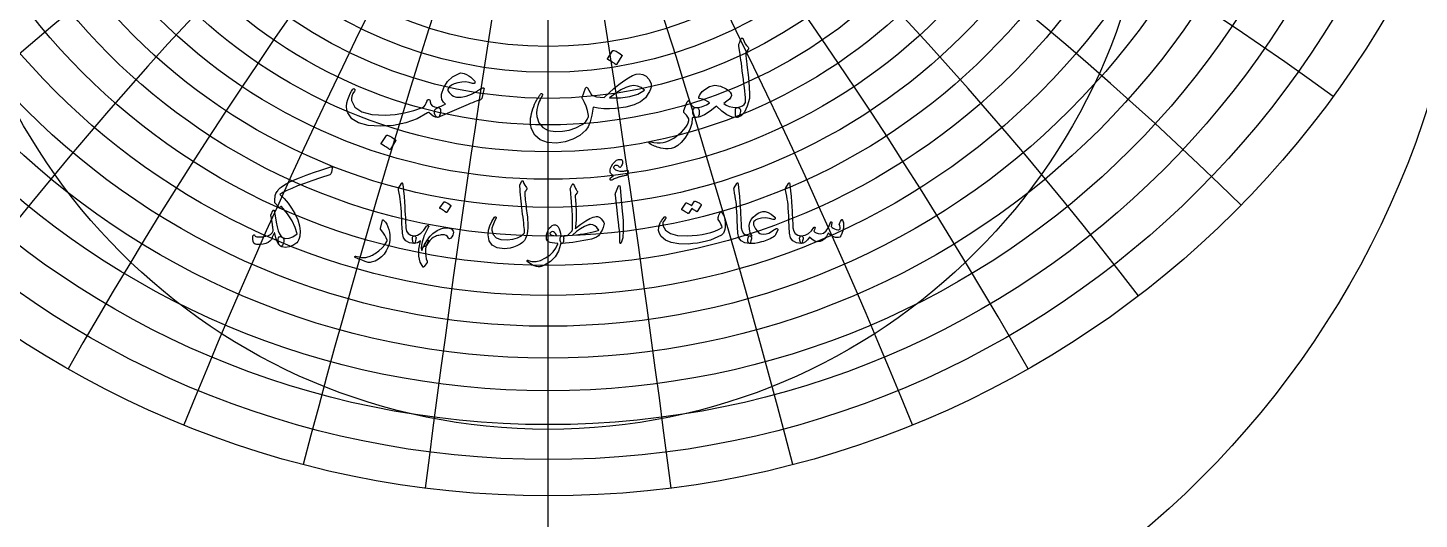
# Model space of a CAD drawing. Header units: millimetres. Extents: x -88 to 88, y -88 to 114.
# Drawn here: x -29.2 to 48.9, y -39 to -11.4 of the extents above; entities that cross this region are included whole.
import ezdxf

# ---------------------------------------------------------------- set-up
doc = ezdxf.new("R2010")
doc.units = ezdxf.units.MM
for name, color, linetype in [('ENGRAVE', 7, 'Continuous'), ('ENGRAVE_FINE', 8, 'Continuous'), ('GUIDE', 3, 'Continuous'), ('TEXT', 5, 'Continuous')]:
    doc.layers.add(name, color=color, linetype=linetype)

msp = doc.modelspace()

# ---------------------------------------------------------------- linework, layer by layer
at = {"layer": 'ENGRAVE'}
msp.add_lwpolyline([(0, -79.2), (0, 79.2)], dxfattribs=at)
for centre, radius in [((0, 0), 79.2), ((0, 16.845), 54.5115), ((0, 13.2415), 41.3902), ((0, 0), 51.8435), ((0, 11.0406), 30.9414), ((0, 0), 33.9362), ((0, 9.6616), 22.1081)]:
    msp.add_circle(centre, radius, dxfattribs=at)
at = {"layer": 'ENGRAVE_FINE'}
for centre, radius in [((0, 15.9664), 51.5974), ((0, 15.1769), 48.8445), ((0, 14.4656), 46.2353), ((0, 13.8231), 43.7549), ((0, 12.714), 39.1295), ((0, 12.2348), 36.9628), ((0, 11.7989), 34.8811), ((0, 11.4021), 32.8764), ((0, 10.7111), 29.0698), ((0, 10.4108), 27.2557), ((0, 10.1371), 25.4939), ((0, 9.8881), 23.7795)]:
    msp.add_circle(centre, radius, dxfattribs=at)
for centre, radius, start, end in [((-951.4654, -159.5578), 966.1433, 7.2741385, 13.7327429), ((-951.4654, -159.5578), 966.1433, 7.2741385, 13.7327429), ((951.4654, -159.5578), 966.1433, 166.2672571, 172.7258615), ((951.4654, -159.5578), 966.1433, 166.2672571, 172.7258615), ((-460.9416, -159.5578), 490.5238, 14.600687, 27.283105), ((-460.9416, -159.5578), 490.5238, 14.600687, 27.283105), ((460.9416, -159.5578), 490.5238, 152.716895, 165.399313), ((460.9416, -159.5578), 490.5238, 152.716895, 165.399313), ((-290.5845, -159.5578), 335.5381, 22.032702, 40.487991), ((-290.5845, -159.5578), 335.5381, 22.032702, 40.487991), ((290.5845, -159.5578), 335.5381, 139.512009, 157.967298), ((290.5845, -159.5578), 335.5381, 139.512009, 157.967298), ((-199.9393, -159.5578), 261.0023, 29.62447, 53.218263), ((-199.9393, -159.5578), 261.0023, 29.62447, 53.218263), ((199.9393, -159.5578), 261.0023, 126.781737, 150.37553), ((199.9393, -159.5578), 261.0023, 126.781737, 150.37553), ((-140.7749, -159.5578), 219.0069, 37.431974, 65.38611), ((-140.7749, -159.5578), 219.0069, 37.431974, 65.38611), ((140.7749, -159.5578), 219.0069, 114.61389, 142.568026), ((140.7749, -159.5578), 219.0069, 114.61389, 142.568026), ((-96.8615, -159.5578), 193.723, 45.513129, 76.945134), ((-96.8615, -159.5578), 193.723, 45.513129, 76.945134), ((96.8615, -159.5578), 193.723, 103.054866, 134.486871), ((96.8615, -159.5578), 193.723, 103.054866, 134.486871), ((-61.0629, -159.5578), 178.5361, 53.927662, 87.885106), ((-61.0629, -159.5578), 178.5361, 53.927662, 87.885106), ((61.0629, -159.5578), 178.5361, 92.114894, 126.072338), ((61.0629, -159.5578), 178.5361, 92.114894, 126.072338)]:
    msp.add_arc(centre, radius, start, end, dxfattribs=at)
at = {"layer": 'GUIDE'}
msp.add_circle((0, 0), 80.52, dxfattribs=at)
at = {"layer": 'TEXT'}
for points in [[(10.7105, -12.3111), (10.7526, -12.2092), (10.7854, -12.1284), (10.8088, -12.0687), (10.8229, -12.03), (10.8338, -12.0055), (10.8478, -11.9879), (10.865, -11.9774), (10.8853, -11.9738), (10.9083, -11.9777), (10.9275, -11.9895), (10.9427, -12.009), (10.954, -12.0363), (11.0059, -12.1702), (11.068, -12.2908), (11.1402, -12.3981), (11.2226, -12.4922), (11.2456, -12.5222), (11.2522, -12.5562), (11.2425, -12.5941), (11.2163, -12.6358), (11.0789, -12.8294), (11.0883, -12.9161), (11.0977, -13.0012), (11.107, -13.0847), (11.1164, -13.1667), (11.1258, -13.2471), (11.1351, -13.3259), (11.1445, -13.4032), (11.1539, -13.4789), (11.2401, -14.1799), (11.2928, -14.728), (11.3119, -15.123), (11.2975, -15.365), (11.1796, -15.8041), (11.0258, -16.1284), (10.8361, -16.338), (10.6105, -16.4329), (10.6043, -16.4329), (10.598, -16.4329), (10.5918, -16.4329), (10.5855, -16.4329), (10.5485, -16.3978), (10.5247, -16.3174), (10.5141, -16.1917), (10.5169, -16.0207), (10.5227, -15.9575), (10.5403, -15.9114), (10.5695, -15.8825), (10.6105, -15.8708), (10.769, -15.8392), (10.9009, -15.7818), (11.0063, -15.6987), (11.0852, -15.5898), (11.0799, -15.459), (11.0703, -15.3103), (11.0565, -15.1437), (11.0383, -14.959), (11.0163, -14.7572), (10.9907, -14.539), (10.9616, -14.3045), (10.929, -14.0535), (10.899, -13.8068), (10.8713, -13.5851), (10.8459, -13.3884), (10.8229, -13.2166), (10.803, -13.0699), (10.787, -12.9481), (10.7749, -12.8513), (10.7667, -12.7795), (10.7042, -12.4235), (10.7023, -12.3884), (10.7026, -12.3579), (10.7054, -12.3322), (10.7105, -12.3111)], [(3.6409, -12.6795), (3.6487, -12.6717), (3.6597, -12.6671), (3.6737, -12.6655), (3.6909, -12.6671), (3.8123, -12.7162), (3.9266, -12.7763), (4.034, -12.8474), (4.1343, -12.9294), (4.1441, -12.9418), (4.1483, -12.9543), (4.1472, -12.9668), (4.1405, -12.9793), (3.847, -13.4539), (3.8361, -13.4653), (3.822, -13.468), (3.8049, -13.4621), (3.7846, -13.4477), (3.767, -13.4352), (3.7393, -13.4165), (3.7014, -13.3915), (3.6534, -13.3603), (3.5945, -13.3228), (3.5238, -13.2791), (3.4415, -13.2291), (3.3474, -13.1729), (3.3349, -13.1635), (3.3287, -13.1542), (3.3287, -13.1448), (3.3349, -13.1354)], [(-3.6035, -14.8654), (-3.7284, -15.365), (-3.7424, -15.3892), (-3.7658, -15.4118), (-3.7986, -15.4329), (-3.8408, -15.4524), (-3.9343, -15.4854), (-4.0336, -15.5219), (-4.1388, -15.5619), (-4.2498, -15.6054), (-4.3667, -15.652), (-4.4895, -15.7014), (-4.6181, -15.7535), (-4.7526, -15.8084), (-6.189, -16.4329), (-6.2545, -16.4184), (-6.3076, -16.3751), (-6.3482, -16.3029), (-6.3763, -16.2018), (-6.381, -16.0945), (-6.3513, -16.0035), (-6.2873, -15.929), (-6.189, -15.8708), (-6.1767, -15.8652), (-6.1523, -15.8544), (-6.1158, -15.8386), (-6.0672, -15.8177), (-6.0069, -15.7922), (-5.9352, -15.7623), (-5.8523, -15.7282), (-5.758, -15.6897), (-5.8794, -15.5652), (-5.9563, -15.429), (-5.9887, -15.281), (-5.9766, -15.1214), (-5.8564, -14.7416), (-5.6519, -14.4204), (-5.363, -14.1577), (-4.9899, -13.9536), (-4.9083, -13.9344), (-4.8135, -13.9395), (-4.7053, -13.9688), (-4.5839, -14.0223), (-4.4579, -14.0952), (-4.3419, -14.1768), (-4.2362, -14.267), (-4.1405, -14.3657), (-4.1136, -14.402), (-4.1015, -14.436), (-4.1042, -14.4676), (-4.1218, -14.4969), (-4.1483, -14.5195), (-4.178, -14.5312), (-4.2108, -14.532), (-4.2467, -14.5219), (-4.4337, -14.4629), (-4.6323, -14.436), (-4.8427, -14.4411), (-5.0648, -14.4782), (-5.2658, -14.5383), (-5.4255, -14.6187), (-5.5438, -14.7194), (-5.6206, -14.8404), (-5.6285, -14.8942), (-5.6082, -14.9559), (-5.5598, -15.0254), (-5.4833, -15.1027), (-5.3958, -15.1729), (-5.3084, -15.2276), (-5.221, -15.2666), (-5.1335, -15.29), (-4.8716, -15.2967), (-4.5918, -15.2416), (-4.2939, -15.1249), (-3.9782, -14.9465), (-3.9442, -14.9251), (-3.911, -14.9044), (-3.8786, -14.8845), (-3.847, -14.8654), (-3.8166, -14.8474), (-3.7877, -14.831), (-3.7604, -14.8162), (-3.7346, -14.8029), (-3.6632, -14.7693), (-3.6175, -14.7686), (-3.5976, -14.8006), (-3.6035, -14.8654)], [(5.1023, -13.9785), (5.3201, -14.0105), (5.5051, -14.1128), (5.6573, -14.2853), (5.7768, -14.5281), (5.79, -14.621), (5.7799, -14.7248), (5.7463, -14.8396), (5.6893, -14.9653), (5.6238, -15.0863), (5.5644, -15.187), (5.5114, -15.2674), (5.4645, -15.3275), (5.1913, -15.5523), (4.8213, -15.7272), (4.3544, -15.8521), (3.7908, -15.927), (3.4516, -15.9434), (3.1273, -15.9364), (2.8177, -15.906), (2.523, -15.8521), (2.4536, -16.3099), (2.3638, -16.678), (2.2537, -16.9563), (2.1234, -17.1448), (1.7814, -17.4356), (1.3927, -17.6523), (0.9571, -17.7947), (0.4746, -17.863), (-0.0332, -17.8392), (-0.4387, -17.6928), (-0.742, -17.4239), (-0.943, -17.0324), (-0.9602, -16.9717), (-0.9742, -16.9083), (-0.9852, -16.8421), (-0.993, -16.7732), (-0.9969, -16.702), (-0.9961, -16.6288), (-0.9906, -16.5537), (-0.9805, -16.4766), (-0.9586, -16.3402), (-0.9305, -16.2057), (-0.8962, -16.0732), (-0.8556, -15.9426), (-0.8091, -15.8144), (-0.7572, -15.6889), (-0.6998, -15.5662), (-0.637, -15.4462), (-0.6091, -15.3974), (-0.5816, -15.3509), (-0.5545, -15.3068), (-0.5277, -15.265), (-0.5018, -15.2256), (-0.477, -15.1885), (-0.4534, -15.1538), (-0.4309, -15.1214), (-0.4149, -15.1031), (-0.3981, -15.0917), (-0.3806, -15.0874), (-0.3622, -15.0902), (-0.3427, -15.0976), (-0.3279, -15.1074), (-0.3177, -15.1195), (-0.3123, -15.1339), (-0.3107, -15.1503), (-0.3123, -15.1682), (-0.3169, -15.1878), (-0.3247, -15.2088), (-0.3704, -15.2779), (-0.4137, -15.354), (-0.4547, -15.4372), (-0.4934, -15.5273), (-0.5746, -15.758), (-0.6245, -15.9754), (-0.6433, -16.1796), (-0.6308, -16.3704), (-0.5141, -16.733), (-0.3013, -16.9965), (0.0074, -17.1608), (0.4122, -17.226), (0.8033, -17.2077), (1.1835, -17.1339), (1.5527, -17.0047), (1.911, -16.8201), (2.0191, -16.7432), (2.1124, -16.6499), (2.1909, -16.5402), (2.2545, -16.4142), (2.2619, -16.3966), (2.2654, -16.3751), (2.265, -16.3497), (2.2607, -16.3205), (2.2057, -16.041), (2.1343, -15.7959), (2.0465, -15.5851), (1.9422, -15.4087), (1.9216, -15.3763), (1.9095, -15.3478), (1.9059, -15.3232), (1.911, -15.3025), (2.1046, -14.7904), (2.1323, -14.7518), (2.1593, -14.7358), (2.1854, -14.7424), (2.2108, -14.7717), (2.4419, -15.1651), (2.5656, -15.2237), (2.7245, -15.2682), (2.9184, -15.2986), (3.1476, -15.315), (3.4196, -15.05), (3.6925, -14.8045), (3.9661, -14.5785), (4.2405, -14.372), (4.5028, -14.1999), (4.7338, -14.0769), (4.9337, -14.0031), (5.1023, -13.9785)], [(-10.954, -14.8466), (-10.9318, -14.8224), (-10.9087, -14.8123), (-10.8849, -14.8162), (-10.8603, -14.8341), (-10.8416, -14.8575), (-10.8354, -14.8841), (-10.8416, -14.9138), (-10.8603, -14.9465), (-10.9556, -15.0941), (-11.0165, -15.2307), (-11.043, -15.3564), (-11.0352, -15.4711), (-10.8396, -15.8482), (-10.4591, -16.1113), (-9.8935, -16.2604), (-9.1429, -16.2955), (-8.5859, -16.2545), (-8.0516, -16.169), (-7.5399, -16.0391), (-7.0508, -15.8646), (-6.9645, -15.8134), (-6.8931, -15.735), (-6.8365, -15.6292), (-6.7947, -15.4961), (-6.7807, -15.4583), (-6.7573, -15.4321), (-6.7245, -15.4177), (-6.6823, -15.4149), (-6.6523, -15.4278), (-6.6308, -15.454), (-6.6179, -15.4934), (-6.6136, -15.5461), (-6.5844, -15.6764), (-6.5028, -15.774), (-6.3689, -15.8388), (-6.1827, -15.8708), (-6.1156, -15.8857), (-6.0703, -15.9239), (-6.0469, -15.9856), (-6.0453, -16.0707), (-6.068, -16.2291), (-6.0984, -16.3423), (-6.1367, -16.4102), (-6.1827, -16.4329), (-6.3197, -16.4149), (-6.4497, -16.3611), (-6.5726, -16.2713), (-6.6886, -16.1456), (-6.6983, -16.1405), (-6.7151, -16.144), (-6.7389, -16.1561), (-6.7698, -16.1768), (-7.3521, -16.5047), (-7.9876, -16.7389), (-8.6761, -16.8794), (-9.4177, -16.9263), (-10.1031, -16.8794), (-10.6355, -16.7389), (-11.0149, -16.5047), (-11.2413, -16.1768), (-11.2928, -15.9938), (-11.31, -15.8068), (-11.2928, -15.6159), (-11.2413, -15.4212), (-11.1718, -15.2401), (-11.1008, -15.0839), (-11.0282, -14.9528), (-10.954, -14.8466)], [(5.4083, -14.9028), (5.2167, -14.7568), (5.0164, -14.6686), (4.8076, -14.6382), (4.5902, -14.6655), (4.3544, -14.7486), (4.0843, -14.8856), (3.7799, -15.0765), (3.4411, -15.3212), (4.0582, -15.3232), (4.5918, -15.2541), (5.0418, -15.114), (5.4083, -14.9028)], [(10.6105, -15.8708), (10.7019, -15.8845), (10.7635, -15.9255), (10.7955, -15.9938), (10.7979, -16.0894), (10.7674, -16.2373), (10.7261, -16.3439), (10.6738, -16.4091), (10.6105, -16.4329), (10.3229, -16.4067), (10.0344, -16.2908), (9.7452, -16.0851), (9.4552, -15.7896), (9.0894, -16.0734), (8.7791, -16.2752), (8.5243, -16.395), (8.3248, -16.4329), (8.2588, -16.4181), (8.2046, -16.3736), (8.162, -16.2994), (8.1312, -16.1956), (8.1222, -16.0582), (8.1515, -15.9583), (8.219, -15.8958), (8.3248, -15.8708), (8.421, -15.8615), (8.5161, -15.8458), (8.6099, -15.824), (8.7026, -15.7959), (8.7942, -15.7611), (8.8845, -15.7194), (8.9737, -15.6706), (9.0617, -15.6148), (8.9536, -15.5266), (8.8229, -15.4555), (8.6695, -15.4017), (8.4934, -15.365), (8.4774, -15.3583), (8.4669, -15.3447), (8.4618, -15.324), (8.4622, -15.2963), (8.4919, -15.2006), (8.5559, -15.0949), (8.6542, -14.9789), (8.7869, -14.8529), (9.0637, -14.687), (9.3568, -14.6265), (9.6663, -14.6714), (9.9923, -14.8216), (10.1304, -14.9177), (10.2265, -15.0121), (10.2803, -15.105), (10.292, -15.1963), (10.2577, -15.2947), (10.1734, -15.4024), (10.0391, -15.5195), (9.8549, -15.646), (9.9864, -15.7444), (10.1562, -15.8146), (10.3642, -15.8568), (10.6105, -15.8708)], [(7.6191, -16.0457), (7.8127, -15.5461), (7.8342, -15.5063), (7.8549, -15.4867), (7.8748, -15.4875), (7.8939, -15.5086), (7.9462, -15.596), (7.9969, -15.671), (8.0461, -15.7334), (8.0937, -15.7834), (8.146, -15.8216), (8.203, -15.849), (8.2647, -15.8654), (8.331, -15.8708), (8.3966, -15.888), (8.4435, -15.9395), (8.4716, -16.0254), (8.4809, -16.1456), (8.4716, -16.2666), (8.4435, -16.3548), (8.3966, -16.4102), (8.331, -16.4329), (8.2807, -16.4352), (8.2296, -16.436), (8.1776, -16.4352), (8.125, -16.4329), (8.116, -16.4352), (8.1078, -16.4423), (8.1004, -16.454), (8.0937, -16.4704), (8.0602, -16.7658), (7.9782, -17.0527), (7.8478, -17.331), (7.6691, -17.6007), (7.4696, -17.8353), (7.2772, -18.0082), (7.0918, -18.1195), (6.9134, -18.169), (6.7456, -18.1819), (6.5918, -18.1831), (6.452, -18.1726), (6.3263, -18.1503), (6.2649, -18.1331), (6.1991, -18.1128), (6.129, -18.0894), (6.0547, -18.0629), (5.9764, -18.0324), (5.8947, -17.9973), (5.8094, -17.9575), (5.7206, -17.913), (5.6983, -17.9028), (5.6815, -17.8911), (5.6702, -17.8779), (5.6644, -17.863), (5.6605, -17.8431), (5.6612, -17.8271), (5.6667, -17.815), (5.6769, -17.8068), (5.6901, -17.7994), (5.705, -17.7959), (5.7213, -17.7963), (5.7393, -17.8006), (5.936, -17.8404), (6.1203, -17.8599), (6.292, -17.8591), (6.4513, -17.838), (6.6087, -17.7965), (6.7627, -17.7405), (6.9132, -17.67), (7.0602, -17.5851), (7.204, -17.4862), (7.3451, -17.3736), (7.4835, -17.2473), (7.6191, -17.1074), (7.721, -16.9797), (7.8018, -16.8529), (7.8615, -16.7268), (7.9001, -16.6015), (7.8888, -16.5141), (7.8424, -16.4142), (7.7608, -16.3017), (7.6441, -16.1768), (7.6238, -16.1499), (7.6129, -16.1191), (7.6113, -16.0843), (7.6191, -16.0457)], [(-9.0617, -17.4384), (-9.0539, -17.4306), (-9.043, -17.4259), (-9.0289, -17.4243), (-9.0118, -17.4259), (-8.8904, -17.475), (-8.776, -17.5352), (-8.6687, -17.6062), (-8.5684, -17.6882), (-8.5586, -17.7007), (-8.5543, -17.7131), (-8.5555, -17.7256), (-8.5621, -17.7381), (-8.8556, -18.2128), (-8.8666, -18.2241), (-8.8806, -18.2268), (-8.8978, -18.221), (-8.9181, -18.2065), (-8.9357, -18.194), (-8.9634, -18.1753), (-9.0012, -18.1503), (-9.0492, -18.1191), (-9.1082, -18.0816), (-9.1788, -18.0379), (-9.2612, -17.9879), (-9.3553, -17.9317), (-9.3677, -17.9224), (-9.374, -17.913), (-9.374, -17.9036), (-9.3677, -17.8943)], [(-12.1991, -19.2089), (-12.1517, -19.2004), (-12.1219, -19.2124), (-12.1096, -19.2449), (-12.1148, -19.2979), (-12.1664, -19.5039), (-12.1822, -19.5566), (-12.2015, -19.5976), (-12.2243, -19.6269), (-12.2507, -19.6445), (-12.7782, -19.8173), (-13.2554, -19.9799), (-13.6822, -20.1323), (-14.0586, -20.2744), (-14.3842, -20.4069), (-14.6582, -20.5303), (-14.8807, -20.6446), (-15.0516, -20.7499), (-14.8116, -20.984), (-14.5926, -21.2417), (-14.3947, -21.5227), (-14.2179, -21.8271), (-14.0563, -22.1819), (-13.9556, -22.511), (-13.9158, -22.8143), (-13.9369, -23.0918), (-13.9685, -23.2165), (-14.0071, -23.319), (-14.0528, -23.3992), (-14.1055, -23.4571), (-14.3244, -23.607), (-14.5364, -23.696), (-14.7413, -23.7241), (-14.9392, -23.6913), (-15.0241, -23.6474), (-15.0867, -23.5766), (-15.1271, -23.4788), (-15.1453, -23.3541), (-15.1444, -23.2546), (-15.1277, -23.1808), (-15.0952, -23.1328), (-15.0469, -23.1105), (-15.0226, -23.1117), (-14.9919, -23.1199), (-14.9547, -23.1351), (-14.9111, -23.1574), (-14.7314, -23.2188), (-14.5341, -23.2065), (-14.3192, -23.1205), (-14.0867, -22.9606), (-14.1892, -22.6067), (-14.3701, -22.2335), (-14.6295, -21.8409), (-14.9673, -21.429), (-14.977, -21.4223), (-14.9872, -21.4208), (-14.998, -21.4246), (-15.0095, -21.4337), (-15.061, -21.4759), (-15.073, -21.4843), (-15.0856, -21.4864), (-15.0988, -21.482), (-15.1125, -21.4712), (-15.3373, -21.2182), (-15.3426, -21.1989), (-15.3444, -21.155), (-15.3426, -21.0865), (-15.3373, -20.9934), (-15.3286, -20.8945), (-15.3163, -20.8131), (-15.3004, -20.7493), (-15.2811, -20.703), (-15.2479, -20.6442), (-15.2138, -20.5894), (-15.1788, -20.5388), (-15.143, -20.4922), (-15.1062, -20.4495), (-15.0686, -20.4103), (-15.0301, -20.3746), (-14.9907, -20.3424), (-14.7996, -20.2181), (-14.5633, -20.0888), (-14.282, -19.9546), (-13.9556, -19.8154), (-13.5841, -19.6712), (-13.1675, -19.5221), (-12.7059, -19.368), (-12.1991, -19.2089)], [(4.3349, -19.696), (4.2739, -19.7074), (4.2172, -19.7182), (4.165, -19.7285), (4.1171, -19.7381), (4.0739, -19.7475), (4.0357, -19.7569), (4.0025, -19.7662), (3.9743, -19.7756), (3.9456, -19.7863), (3.911, -19.7996), (3.8706, -19.8156), (3.8244, -19.8342), (3.7723, -19.8557), (3.7143, -19.8804), (3.6505, -19.9084), (3.5808, -19.9395), (3.5524, -19.9489), (3.5281, -19.9489), (3.5079, -19.9395), (3.4918, -19.9208), (3.4822, -19.8748), (3.5094, -19.8213), (3.5735, -19.7601), (3.6745, -19.6913), (3.5972, -19.6474), (3.5387, -19.6), (3.4989, -19.549), (3.4778, -19.4946), (3.4737, -19.3918), (3.4989, -19.2803), (3.5533, -19.16), (3.637, -19.0309), (3.7369, -18.9152), (3.8396, -18.8353), (3.9453, -18.7911), (4.0539, -18.7826), (4.1145, -18.7979), (4.1558, -18.8295), (4.1777, -18.8775), (4.1804, -18.9419), (4.1698, -19.0116), (4.1523, -19.0754), (4.1277, -19.1333), (4.096, -19.1854), (4.0644, -19.222), (4.0352, -19.2381), (4.0082, -19.2337), (3.9836, -19.2089), (3.9555, -19.1717), (3.9227, -19.1445), (3.8853, -19.1272), (3.8431, -19.1199), (3.7989, -19.1199), (3.76, -19.1292), (3.7263, -19.148), (3.6979, -19.1761), (3.6771, -19.21), (3.671, -19.2416), (3.6795, -19.2709), (3.7026, -19.2979), (3.7893, -19.362), (3.8946, -19.4091), (4.0188, -19.4392), (4.1616, -19.4524), (4.1741, -19.452), (4.188, -19.4507), (4.2033, -19.4485), (4.2202, -19.4454), (4.2385, -19.4417), (4.2582, -19.4378), (4.2794, -19.4335), (4.3021, -19.429), (4.3267, -19.4245), (4.349, -19.4202), (4.3689, -19.4163), (4.3864, -19.4126), (4.402, -19.4095), (4.4157, -19.4073), (4.4277, -19.406), (4.438, -19.4056), (4.4573, -19.4076), (4.4731, -19.4138), (4.4854, -19.424), (4.4942, -19.4384), (4.4997, -19.4521), (4.5024, -19.4653), (4.5021, -19.4779), (4.4989, -19.4899), (4.4535, -19.5748), (4.411, -19.6374), (4.3715, -19.6778), (4.3349, -19.696)], [(-8.2272, -20.1269), (-8.2181, -20.1128), (-8.2097, -20.1035), (-8.2018, -20.0988), (-8.1944, -20.0988), (-8.1833, -20.1049), (-8.1734, -20.1234), (-8.1646, -20.1541), (-8.157, -20.1972), (-8.1183, -20.547), (-8.0867, -20.8705), (-8.0621, -21.1676), (-8.0445, -21.4384), (-8.0333, -21.6699), (-8.0229, -21.8775), (-8.0134, -22.061), (-8.0047, -22.2206), (-7.9973, -22.3561), (-7.9913, -22.4677), (-7.9867, -22.5552), (-7.9837, -22.6187), (-7.9421, -22.809), (-7.8502, -22.9489), (-7.7079, -23.0385), (-7.5153, -23.0777), (-7.4617, -23.0918), (-7.4274, -23.1246), (-7.4125, -23.1761), (-7.4169, -23.2464), (-7.4389, -23.357), (-7.4626, -23.4361), (-7.488, -23.4835), (-7.5153, -23.4993), (-7.7863, -23.4636), (-7.986, -23.3564), (-8.1142, -23.1779), (-8.171, -22.9279), (-8.1799, -22.8083), (-8.188, -22.6884), (-8.1952, -22.5682), (-8.2015, -22.4478), (-8.2072, -22.327), (-8.2126, -22.206), (-8.2177, -22.0846), (-8.2225, -21.963), (-8.2313, -21.731), (-8.2436, -21.5221), (-8.2594, -21.3364), (-8.2787, -21.1737), (-8.3016, -21.0176), (-8.3279, -20.8511), (-8.3578, -20.6745), (-8.3912, -20.4876), (-8.3955, -20.4539), (-8.3947, -20.4232), (-8.3885, -20.3953), (-8.3771, -20.3705)], [(-1.4918, -20.0145), (-1.4836, -20.0001), (-1.4731, -19.9899), (-1.4602, -19.9837), (-1.445, -19.9817), (-1.4298, -19.9843), (-1.4169, -19.9922), (-1.4063, -20.0054), (-1.3981, -20.0239), (-1.3545, -20.1313), (-1.308, -20.2241), (-1.2585, -20.3023), (-1.2061, -20.3658), (-1.1906, -20.3886), (-1.1862, -20.415), (-1.1929, -20.4448), (-1.2108, -20.4782), (-1.2222, -20.4943), (-1.233, -20.5098), (-1.2433, -20.5247), (-1.2529, -20.5391), (-1.262, -20.5525), (-1.2705, -20.5648), (-1.2784, -20.576), (-1.2857, -20.5859), (-1.298, -20.6041), (-1.3068, -20.6257), (-1.3121, -20.6509), (-1.3138, -20.6796), (-1.3083, -20.7605), (-1.3009, -20.8488), (-1.2919, -20.9444), (-1.281, -21.0473), (-1.2687, -21.1575), (-1.2553, -21.275), (-1.2406, -21.3999), (-1.2248, -21.5321), (-1.2071, -21.6639), (-1.1915, -21.7879), (-1.1778, -21.904), (-1.1663, -22.0122), (-1.1565, -22.1127), (-1.1481, -22.206), (-1.1413, -22.2919), (-1.1358, -22.3705), (-1.1297, -22.6032), (-1.1487, -22.8236), (-1.1929, -23.0318), (-1.2623, -23.2276), (-1.3299, -23.3427), (-1.4344, -23.4489), (-1.5758, -23.5464), (-1.7541, -23.6351), (-1.9473, -23.7086), (-2.1288, -23.7604), (-2.2986, -23.7906), (-2.4567, -23.7991), (-2.8525, -23.7446), (-3.1359, -23.5953), (-3.3068, -23.3512), (-3.3654, -23.0122), (-3.3449, -22.7595), (-3.2787, -22.5122), (-3.1669, -22.2701), (-3.0094, -22.0332), (-2.9974, -22.0195), (-2.9848, -22.011), (-2.9716, -22.0078), (-2.9579, -22.0098), (-2.9432, -22.0154), (-2.9321, -22.0227), (-2.9245, -22.0318), (-2.9204, -22.0426), (-2.9175, -22.0587), (-2.9181, -22.0742), (-2.9221, -22.0891), (-2.9298, -22.1035), (-3.0372, -22.3128), (-3.1113, -22.4911), (-3.152, -22.6383), (-3.1593, -22.7546), (-3.0811, -23.0048), (-2.9122, -23.1796), (-2.6525, -23.2789), (-2.3021, -23.3026), (-1.9863, -23.2683), (-1.7178, -23.189), (-1.4968, -23.0646), (-1.3232, -22.8951), (-1.3269, -22.8132), (-1.3331, -22.7177), (-1.3421, -22.6083), (-1.3536, -22.4852), (-1.3681, -22.3481), (-1.3858, -22.1966), (-1.4068, -22.0307), (-1.4309, -21.8506), (-1.4538, -21.6647), (-1.4754, -21.4817), (-1.4959, -21.3017), (-1.5152, -21.1246), (-1.5331, -20.9504), (-1.5492, -20.7791), (-1.5635, -20.6108), (-1.5761, -20.4454), (-1.5949, -20.2862), (-1.594, -20.268), (-1.5913, -20.251), (-1.587, -20.2352), (-1.5808, -20.2206)], [(1.3653, -20.1831), (1.3765, -20.1711), (1.3864, -20.1632), (1.3952, -20.1594), (1.4028, -20.1597), (1.4119, -20.1638), (1.4204, -20.1714), (1.4283, -20.1825), (1.4356, -20.1972), (1.4653, -20.2604), (1.4936, -20.3189), (1.5204, -20.3728), (1.5457, -20.422), (1.5698, -20.4659), (1.5931, -20.504), (1.6155, -20.5362), (1.637, -20.5625), (1.6528, -20.5842), (1.6581, -20.607), (1.6528, -20.631), (1.637, -20.6562), (1.5433, -20.7733), (1.5313, -20.7935), (1.5234, -20.8166), (1.5196, -20.8427), (1.5199, -20.8716), (1.5351, -21.0927), (1.548, -21.2873), (1.5586, -21.4557), (1.5668, -21.5976), (1.5729, -21.7136), (1.5773, -21.8037), (1.5799, -21.8681), (1.5808, -21.9068), (1.5798, -22.0209), (1.5767, -22.1293), (1.5716, -22.2317), (1.5644, -22.3283), (1.5555, -22.4191), (1.5451, -22.504), (1.5332, -22.583), (1.5199, -22.6562), (1.8381, -22.4126), (2.1136, -22.2253), (2.3463, -22.0941), (2.5363, -22.0192), (2.6209, -21.9993), (2.6967, -21.9911), (2.7638, -21.9946), (2.822, -22.0098), (2.9043, -22.0526), (2.9825, -22.1199), (3.0565, -22.2118), (3.1265, -22.3283), (3.1373, -22.3561), (3.1417, -22.388), (3.1397, -22.424), (3.1312, -22.4642), (3.0846, -22.6082), (3.0293, -22.7452), (2.9652, -22.8752), (2.8923, -22.9981), (2.8214, -23.0772), (2.7213, -23.1457), (2.5919, -23.2036), (2.4333, -23.251), (2.2209, -23.298), (2.01, -23.3406), (1.8005, -23.3788), (1.5925, -23.4126), (1.3863, -23.4418), (1.1821, -23.4659), (0.98, -23.4851), (0.7799, -23.4993), (0.7573, -23.4928), (0.7365, -23.4735), (0.7175, -23.4413), (0.7002, -23.3962), (0.685, -23.3409), (0.6768, -23.2873), (0.6756, -23.2355), (0.6815, -23.1855), (0.6947, -23.1418), (0.7155, -23.1094), (0.7439, -23.088), (0.7799, -23.0777), (0.8277, -23.0751), (0.873, -23.0719), (0.9156, -23.0681), (0.9555, -23.0637), (0.9928, -23.0593), (1.0275, -23.0555), (1.0596, -23.0523), (1.089, -23.0496), (1.3513, -22.7967), (1.3536, -22.7857), (1.356, -22.7715), (1.3583, -22.7541), (1.3607, -22.7335), (1.363, -22.7096), (1.3653, -22.6825), (1.3677, -22.6522), (1.37, -22.6187), (1.3721, -22.5823), (1.3735, -22.5432), (1.3744, -22.5015), (1.3747, -22.4571), (1.3747, -22.4104), (1.3747, -22.3617), (1.3747, -22.3109), (1.3747, -22.2581), (1.3741, -22.1983), (1.3724, -22.1269), (1.3694, -22.0438), (1.3653, -21.9489), (1.3601, -21.843), (1.3536, -21.7264), (1.346, -21.5994), (1.3372, -21.4618), (1.317, -21.1565), (1.2986, -20.915), (1.2819, -20.7373), (1.267, -20.6234), (1.255, -20.5502), (1.2471, -20.4946), (1.2433, -20.4565), (1.2436, -20.436), (1.2578, -20.3974), (1.2723, -20.3611), (1.287, -20.3271), (1.3021, -20.2955), (1.3175, -20.2657), (1.3331, -20.237), (1.3491, -20.2095), (1.3653, -20.1831)], [(3.9087, -20.3611), (3.9535, -20.2744), (3.9895, -20.244), (4.0167, -20.2698), (4.0352, -20.3517), (4.1429, -21.4993), (4.207, -22.2036), (4.2213, -22.7663), (4.1859, -23.1872), (4.1007, -23.4665), (4.0852, -23.4893), (4.0715, -23.5016), (4.0595, -23.5034), (4.0492, -23.4946), (4.041, -23.4808), (4.0352, -23.463), (4.0316, -23.441), (4.0305, -23.415), (4.0305, -23.2121), (4.0211, -22.9969), (4.0024, -22.7695), (3.9743, -22.5297), (3.9681, -22.4671), (3.9497, -22.2979), (3.9189, -22.0221), (3.8759, -21.6398), (3.7729, -20.792), (3.7705, -20.7469), (3.7729, -20.7054), (3.7799, -20.6673), (3.7916, -20.6328)], [(10.5973, -20.1269), (10.6063, -20.1128), (10.6148, -20.1035), (10.6227, -20.0988), (10.63, -20.0988), (10.6412, -20.1049), (10.6511, -20.1234), (10.6599, -20.1541), (10.6675, -20.1972), (10.7062, -20.547), (10.7378, -20.8705), (10.7624, -21.1676), (10.7799, -21.4384), (10.7912, -21.6699), (10.8016, -21.8775), (10.8111, -22.061), (10.8197, -22.2206), (10.8272, -22.3561), (10.8332, -22.4677), (10.8377, -22.5552), (10.8408, -22.6187), (10.8824, -22.809), (10.9743, -22.9489), (11.1166, -23.0385), (11.3092, -23.0777), (11.3628, -23.0918), (11.397, -23.1246), (11.412, -23.1761), (11.4076, -23.2464), (11.3856, -23.357), (11.3619, -23.4361), (11.3364, -23.4835), (11.3092, -23.4993), (11.0381, -23.4636), (10.8385, -23.3564), (10.7103, -23.1779), (10.6535, -22.9279), (10.6445, -22.8083), (10.6365, -22.6884), (10.6293, -22.5682), (10.623, -22.4478), (10.6173, -22.327), (10.6119, -22.206), (10.6068, -22.0846), (10.6019, -21.963), (10.5932, -21.731), (10.5809, -21.5221), (10.5651, -21.3364), (10.5457, -21.1737), (10.5229, -21.0176), (10.4966, -20.8511), (10.4667, -20.6745), (10.4333, -20.4876), (10.4289, -20.4539), (10.4298, -20.4232), (10.436, -20.3953), (10.4474, -20.3705)], [(13.4966, -20.1269), (13.5056, -20.1128), (13.5141, -20.1035), (13.522, -20.0988), (13.5294, -20.0988), (13.5405, -20.1049), (13.5504, -20.1234), (13.5592, -20.1541), (13.5668, -20.1972), (13.6055, -20.547), (13.6371, -20.8705), (13.6617, -21.1676), (13.6792, -21.4384), (13.6905, -21.6699), (13.7009, -21.8775), (13.7104, -22.061), (13.7191, -22.2206), (13.7265, -22.3561), (13.7325, -22.4677), (13.7371, -22.5552), (13.7401, -22.6187), (13.7817, -22.809), (13.8736, -22.9489), (14.0159, -23.0385), (14.2085, -23.0777), (14.2621, -23.0918), (14.2963, -23.1246), (14.3113, -23.1761), (14.3069, -23.2464), (14.2849, -23.357), (14.2612, -23.4361), (14.2357, -23.4835), (14.2085, -23.4993), (13.9374, -23.4636), (13.7378, -23.3564), (13.6096, -23.1779), (13.5528, -22.9279), (13.5439, -22.8083), (13.5358, -22.6884), (13.5286, -22.5682), (13.5223, -22.4478), (13.5166, -22.327), (13.5112, -22.206), (13.5061, -22.0846), (13.5013, -21.963), (13.4925, -21.731), (13.4802, -21.5221), (13.4644, -21.3364), (13.4451, -21.1737), (13.4222, -21.0176), (13.3959, -20.8511), (13.366, -20.6745), (13.3326, -20.4876), (13.3282, -20.4539), (13.3291, -20.4232), (13.3353, -20.3953), (13.3467, -20.3705)], [(-15.0423, -23.6351), (-15.1333, -23.5403), (-15.2144, -23.3916), (-15.2855, -23.189), (-15.3467, -22.9325), (-15.3552, -22.9044), (-15.3666, -22.8998), (-15.381, -22.9185), (-15.3982, -22.9606), (-15.4127, -23.0003), (-15.4281, -23.0397), (-15.4443, -23.0788), (-15.4615, -23.1176), (-15.4792, -23.156), (-15.4972, -23.1943), (-15.5155, -23.2322), (-15.5341, -23.2698), (-15.6119, -23.3728), (-15.7144, -23.4524), (-15.8414, -23.5087), (-15.9931, -23.5414), (-16.1406, -23.5567), (-16.2647, -23.5602), (-16.3654, -23.552), (-16.4427, -23.5321), (-16.5118, -23.4835), (-16.5551, -23.3939), (-16.5727, -23.2633), (-16.5645, -23.0918), (-16.5581, -23.0628), (-16.5481, -23.0414), (-16.5346, -23.0277), (-16.5177, -23.0215), (-16.4983, -23.0212), (-16.4825, -23.025), (-16.4702, -23.0329), (-16.4615, -23.045), (-16.4348, -23.0821), (-16.3971, -23.1094), (-16.3482, -23.1266), (-16.2882, -23.1339), (-16.2541, -23.1357), (-16.2173, -23.1363), (-16.1779, -23.1357), (-16.1359, -23.1339), (-16.0916, -23.131), (-16.0452, -23.1269), (-15.9967, -23.1217), (-15.9462, -23.1152), (-15.7366, -23.0701), (-15.5809, -23.0005), (-15.479, -22.9062), (-15.431, -22.7873), (-15.4335, -22.7619), (-15.4363, -22.7323), (-15.4394, -22.6986), (-15.4427, -22.6609), (-15.447, -22.6187), (-15.4527, -22.5719), (-15.4598, -22.5204), (-15.4685, -22.4642), (-15.4776, -22.4069), (-15.486, -22.3523), (-15.494, -22.3004), (-15.5013, -22.251), (-15.5086, -22.2043), (-15.5165, -22.1603), (-15.525, -22.1189), (-15.5341, -22.0801), (-15.5472, -22.0054), (-15.554, -21.9454), (-15.5543, -21.9), (-15.5481, -21.8693), (-15.4497, -21.6538), (-15.4418, -21.6436), (-15.4322, -21.6363), (-15.4208, -21.6319), (-15.4076, -21.6304), (-15.3947, -21.6328), (-15.3842, -21.6398), (-15.376, -21.6515), (-15.3701, -21.6679), (-15.3403, -21.8512), (-15.3022, -22.0637), (-15.256, -22.3055), (-15.2015, -22.5766), (-15.1465, -22.7903), (-15.0797, -22.9583), (-15.0013, -23.0807), (-14.9111, -23.1574), (-14.8783, -23.1843), (-14.8549, -23.2229), (-14.8408, -23.2733), (-14.8362, -23.3354), (-14.8411, -23.4179), (-14.8561, -23.4923), (-14.881, -23.5584), (-14.9158, -23.6164), (-14.9413, -23.6439), (-14.9708, -23.6562), (-15.0045, -23.6533), (-15.0423, -23.6351)], [(-5.8431, -21.1667), (-5.8373, -21.1609), (-5.8291, -21.1574), (-5.8185, -21.1562), (-5.8057, -21.1574), (-5.7146, -21.1942), (-5.6288, -21.2393), (-5.5483, -21.2926), (-5.4731, -21.3541), (-5.4658, -21.3634), (-5.4626, -21.3728), (-5.4634, -21.3822), (-5.4684, -21.3915), (-5.6886, -21.7475), (-5.6968, -21.756), (-5.7073, -21.7581), (-5.7202, -21.7537), (-5.7354, -21.7428), (-5.7486, -21.7335), (-5.7694, -21.7194), (-5.7978, -21.7007), (-5.8338, -21.6773), (-5.878, -21.6492), (-5.931, -21.6164), (-5.9927, -21.5789), (-6.0633, -21.5367), (-6.0726, -21.5297), (-6.0773, -21.5227), (-6.0773, -21.5157), (-6.0726, -21.5086)], [(9.7448, -21.7569), (9.7763, -21.7964), (9.8051, -21.84), (9.8313, -21.8877), (9.8549, -21.9396), (9.8758, -21.9952), (9.8941, -22.0543), (9.9098, -22.117), (9.9228, -22.1831), (9.9398, -22.316), (9.9439, -22.4478), (9.9351, -22.5783), (9.9134, -22.7077), (9.8806, -22.8231), (9.8385, -22.9161), (9.7869, -22.987), (9.7261, -23.0356), (9.5328, -23.1378), (9.3279, -23.2288), (9.1113, -23.3087), (8.883, -23.3775), (8.6429, -23.4346), (8.3912, -23.4794), (8.1277, -23.5119), (7.8525, -23.5321), (7.3367, -23.5268), (6.9134, -23.4548), (6.5826, -23.316), (6.3443, -23.1105), (6.2465, -22.9498), (6.2014, -22.7768), (6.2091, -22.5915), (6.2694, -22.3939), (6.2897, -22.3513), (6.3133, -22.3078), (6.3401, -22.2635), (6.3701, -22.2182), (6.4033, -22.1721), (6.4397, -22.1252), (6.4794, -22.0773), (6.5223, -22.0286), (6.5366, -22.0148), (6.5516, -22.0063), (6.5671, -22.0031), (6.5832, -22.0051), (6.594, -22.0092), (6.6031, -22.0168), (6.6104, -22.028), (6.616, -22.0426), (6.6186, -22.0564), (6.6171, -22.0695), (6.6116, -22.0821), (6.6019, -22.0941), (6.5618, -22.1418), (6.5258, -22.1913), (6.4939, -22.2425), (6.4661, -22.2955), (6.4471, -22.3462), (6.4368, -22.3951), (6.4353, -22.4422), (6.4427, -22.4876), (6.589, -22.7525), (6.8642, -22.9384), (7.2682, -23.0452), (7.801, -23.0731), (8.0939, -23.0618), (8.373, -23.0373), (8.6384, -22.9997), (8.89, -22.9489), (9.1281, -22.885), (9.3531, -22.8078), (9.5649, -22.7175), (9.7635, -22.614), (9.7442, -22.5174), (9.7003, -22.4103), (9.6318, -22.2926), (9.5387, -22.1644), (9.5358, -22.1521), (9.5364, -22.1293), (9.5405, -22.0959), (9.5481, -22.052), (9.5501, -22.0476), (9.5516, -22.0438), (9.5525, -22.0406), (9.5528, -22.0379), (9.568, -21.9782), (9.5902, -21.9115), (9.6195, -21.8377), (9.6558, -21.7569), (9.6719, -21.7323), (9.6921, -21.7241), (9.7164, -21.7323), (9.7448, -21.7569)], [(8.2179, -21.1339), (8.2237, -21.1281), (8.2319, -21.1246), (8.2424, -21.1234), (8.2553, -21.1246), (8.3014, -21.1418), (8.3461, -21.1609), (8.3893, -21.1816), (8.431, -21.2042), (8.4715, -21.2288), (8.5112, -21.2557), (8.55, -21.285), (8.5879, -21.3166), (8.5952, -21.3263), (8.5984, -21.3365), (8.5975, -21.3473), (8.5926, -21.3588), (8.3677, -21.7147), (8.3616, -21.7194), (8.3525, -21.7194), (8.3405, -21.7147), (8.3256, -21.7054), (8.3153, -21.6967), (8.2986, -21.6849), (8.2755, -21.6698), (8.246, -21.6515), (8.2097, -21.6297), (8.1663, -21.6041), (8.116, -21.5747), (8.0586, -21.5414), (7.8806, -21.8178), (7.8724, -21.8263), (7.8619, -21.8283), (7.849, -21.8239), (7.8338, -21.8131), (7.8206, -21.8037), (7.7998, -21.7897), (7.7714, -21.7709), (7.7354, -21.7475), (7.6912, -21.7194), (7.6382, -21.6866), (7.5765, -21.6492), (7.5059, -21.607), (7.4986, -21.6), (7.4954, -21.593), (7.4962, -21.5859), (7.5012, -21.5789), (7.7307, -21.237), (7.7366, -21.2311), (7.7448, -21.2276), (7.7553, -21.2264), (7.7682, -21.2276), (7.8074, -21.2403), (7.8455, -21.2551), (7.8824, -21.272), (7.9181, -21.2908), (7.9526, -21.3115), (7.986, -21.3336), (8.0182, -21.3571), (8.0492, -21.3822)], [(12.8877, -22.7358), (12.7612, -23.0168), (12.7451, -23.0447), (12.7296, -23.0672), (12.7147, -23.0845), (12.7003, -23.0965), (12.6274, -23.1464), (12.5493, -23.1931), (12.4658, -23.2366), (12.3771, -23.2768), (12.2835, -23.3144), (12.1851, -23.35), (12.082, -23.3835), (11.9743, -23.415), (11.7729, -23.4642), (11.5949, -23.4946), (11.4404, -23.5063), (11.3092, -23.4993), (11.2591, -23.4765), (11.2261, -23.4314), (11.21, -23.364), (11.2108, -23.2745), (11.2228, -23.1937), (11.2401, -23.1339), (11.2627, -23.0953), (11.2905, -23.0777), (11.2952, -23.0777), (11.2998, -23.0777), (11.3045, -23.0777), (11.3092, -23.0777), (11.344, -23.0813), (11.3783, -23.0824), (11.412, -23.0813), (11.445, -23.0777), (11.3882, -22.9937), (11.3443, -22.9009), (11.3133, -22.7993), (11.2952, -22.689), (11.2925, -22.4914), (11.3268, -22.3154), (11.3979, -22.1612), (11.5059, -22.0286), (11.645, -21.9047), (11.7811, -21.8096), (11.9143, -21.7431), (12.0446, -21.7054), (12.1851, -21.7057), (12.3443, -21.7581), (12.5223, -21.8626), (12.7191, -22.0192), (12.7413, -22.0435), (12.7518, -22.0695), (12.7507, -22.0973), (12.7378, -22.1269), (12.7193, -22.1497), (12.6968, -22.162), (12.6702, -22.1638), (12.6394, -22.155), (12.419, -22.0912), (12.198, -22.0684), (11.9764, -22.0865), (11.7542, -22.1456), (11.6661, -22.1828), (11.5984, -22.2241), (11.5513, -22.2695), (11.5247, -22.319), (11.5182, -22.3816), (11.5364, -22.4618), (11.5791, -22.5596), (11.6464, -22.6749), (11.7284, -22.7914), (11.8057, -22.8787), (11.8783, -22.9366), (11.9462, -22.9653), (12.094, -22.98), (12.2425, -22.963), (12.3915, -22.9144), (12.5411, -22.8342), (12.6769, -22.7405), (12.7472, -22.696), (12.8034, -22.6702), (12.8455, -22.6632), (12.8736, -22.6749), (12.885, -22.6893), (12.8912, -22.7042), (12.8921, -22.7197), (12.8877, -22.7358)], [(-9.3045, -22.1925), (-9.3019, -22.184), (-9.2987, -22.1773), (-9.2948, -22.1723), (-9.2905, -22.1691), (-9.2773, -22.1679), (-9.2612, -22.1738), (-9.2422, -22.1866), (-9.2202, -22.2065), (-9.1347, -22.3081), (-9.0609, -22.4255), (-8.9989, -22.5587), (-8.9485, -22.7077), (-8.9093, -22.8681), (-8.8853, -23.0262), (-8.8765, -23.182), (-8.883, -23.3354), (-8.9245, -23.5373), (-8.993, -23.7311), (-9.0885, -23.9167), (-9.2108, -24.0941), (-9.3572, -24.2549), (-9.5247, -24.3857), (-9.7132, -24.4867), (-9.9228, -24.5578), (-9.979, -24.5698), (-10.0352, -24.5731), (-10.0914, -24.5675), (-10.1476, -24.5532), (-10.2771, -24.5079), (-10.3941, -24.4659), (-10.4985, -24.4271), (-10.5902, -24.3916), (-10.6691, -24.3592), (-10.7348, -24.3301), (-10.7874, -24.3042), (-10.8268, -24.2815), (-10.835, -24.2745), (-10.8408, -24.2674), (-10.8443, -24.2604), (-10.8455, -24.2534), (-10.8446, -24.2443), (-10.842, -24.2358), (-10.8376, -24.2279), (-10.8315, -24.2206), (-10.8235, -24.215), (-10.8139, -24.2124), (-10.8025, -24.2127), (-10.7893, -24.2159), (-10.7091, -24.2374), (-10.6324, -24.2551), (-10.5592, -24.2691), (-10.4895, -24.2792), (-10.4228, -24.2854), (-10.3584, -24.2879), (-10.2963, -24.2866), (-10.2366, -24.2815), (-10.177, -24.272), (-10.1154, -24.2575), (-10.0517, -24.238), (-9.986, -24.2136), (-9.9182, -24.1839), (-9.8484, -24.1486), (-9.7766, -24.1078), (-9.7026, -24.0614), (-9.4951, -23.9121), (-9.3174, -23.7499), (-9.1696, -23.5748), (-9.0516, -23.3869), (-9.044, -23.3717), (-9.0399, -23.3541), (-9.0393, -23.3342), (-9.0422, -23.3119), (-9.0914, -23.1805), (-9.1687, -23.0344), (-9.2741, -22.8737), (-9.4076, -22.6983), (-9.4134, -22.6872), (-9.4169, -22.6773), (-9.4181, -22.6685), (-9.4169, -22.6609)], [(-6.7659, -23.4618), (-6.8174, -23.5725), (-6.8548, -23.689), (-6.8783, -23.8114), (-6.8876, -23.9396), (-6.8835, -24.0731), (-6.8666, -24.2112), (-6.8367, -24.3541), (-6.794, -24.5016), (-6.7887, -24.5212), (-6.7869, -24.5379), (-6.7887, -24.5517), (-6.794, -24.5625), (-6.9626, -24.8014), (-6.9781, -24.8187), (-6.9918, -24.8283), (-7.0039, -24.8304), (-7.0141, -24.8248), (-7.1745, -24.5499), (-7.253, -24.2124), (-7.2495, -23.8122), (-7.164, -23.3494), (-7.2457, -23.415), (-7.3314, -23.4618), (-7.4213, -23.4899), (-7.5153, -23.4993), (-7.5355, -23.4931), (-7.5539, -23.4747), (-7.5706, -23.444), (-7.5855, -23.4009), (-7.594, -23.375), (-7.6008, -23.3488), (-7.6057, -23.3223), (-7.6089, -23.2955), (-7.6113, -23.2688), (-7.6136, -23.2423), (-7.616, -23.2161), (-7.6183, -23.1902), (-7.6154, -23.1427), (-7.5972, -23.1082), (-7.5639, -23.0865), (-7.5153, -23.0777), (-7.3241, -23.035), (-7.1441, -22.9302), (-6.9752, -22.7633), (-6.8174, -22.5344), (-6.796, -22.5054), (-6.774, -22.4887), (-6.7515, -22.4844), (-6.7284, -22.4923), (-6.7114, -22.5072), (-6.7026, -22.5239), (-6.702, -22.5423), (-6.7096, -22.5625), (-6.7511, -22.6357), (-6.791, -22.7101), (-6.8295, -22.7856), (-6.8666, -22.8623), (-6.9021, -22.9402), (-6.9362, -23.0192), (-6.9689, -23.0994), (-7, -23.1808), (-7.0691, -23.4024), (-7.1078, -23.5941), (-7.116, -23.756), (-7.0937, -23.888), (-7.0917, -23.8921), (-7.0902, -23.8951), (-7.0893, -23.8968), (-7.089, -23.8974), (-7.0887, -23.8968), (-7.0879, -23.8951), (-7.0864, -23.8921), (-7.0844, -23.888), (-7.0558, -23.8209), (-7.0264, -23.7551), (-6.9961, -23.6909), (-6.9649, -23.6281), (-6.9326, -23.5665), (-6.8988, -23.5057), (-6.8635, -23.4459), (-6.8267, -23.3869), (-6.8001, -23.3459), (-6.7764, -23.3213), (-6.7556, -23.3131), (-6.7377, -23.3213), (-6.729, -23.3389), (-6.7307, -23.3681), (-6.743, -23.4091), (-6.7659, -23.4618)], [(-5.5855, -23.2089), (-5.6461, -23.114), (-5.7249, -23.0496), (-5.8218, -23.0157), (-5.9368, -23.0122), (-6.0021, -23.0205), (-6.0668, -23.0315), (-6.1309, -23.0451), (-6.1944, -23.0613), (-6.2574, -23.0808), (-6.3197, -23.1041), (-6.3815, -23.1312), (-6.4427, -23.162), (-6.5475, -23.2323), (-6.6464, -23.3307), (-6.7395, -23.4571), (-6.8267, -23.6117), (-6.8516, -23.6465), (-6.8748, -23.6667), (-6.8961, -23.6723), (-6.9157, -23.6632), (-6.9321, -23.6451), (-6.9392, -23.6234), (-6.9368, -23.5982), (-6.9251, -23.5695), (-6.9072, -23.5318), (-6.8911, -23.4981), (-6.8768, -23.4685), (-6.8642, -23.4431), (-6.8531, -23.4214), (-6.8431, -23.4033), (-6.8344, -23.3886), (-6.8267, -23.3775), (-6.7579, -23.2739), (-6.6874, -23.1784), (-6.6151, -23.0912), (-6.541, -23.0122), (-6.4652, -22.941), (-6.3876, -22.8775), (-6.3083, -22.8216), (-6.2272, -22.7733), (-6.0191, -22.6787), (-5.8256, -22.6293), (-5.6467, -22.6249), (-5.4825, -22.6656), (-5.4125, -22.701), (-5.3619, -22.7464), (-5.3305, -22.8017), (-5.3185, -22.867), (-5.3256, -22.956), (-5.3513, -23.0403), (-5.3958, -23.1199), (-5.4591, -23.1948), (-5.5003, -23.2273), (-5.5352, -23.2405), (-5.5636, -23.2344), (-5.5855, -23.2089)], [(0.6862, -23.5508), (0.5764, -23.9364), (0.3923, -24.2592), (0.1338, -24.5195), (-0.1991, -24.7171), (-0.2456, -24.7371), (-0.2916, -24.7552), (-0.3369, -24.7711), (-0.3817, -24.785), (-0.4256, -24.7966), (-0.4684, -24.8055), (-0.51, -24.8118), (-0.5504, -24.8155), (-0.6511, -24.8011), (-0.7845, -24.7487), (-0.9508, -24.6583), (-1.1499, -24.5297), (-1.1713, -24.5113), (-1.1838, -24.4934), (-1.1877, -24.4762), (-1.1827, -24.4595), (-1.1716, -24.4466), (-1.1569, -24.4407), (-1.1388, -24.4419), (-1.1171, -24.4501), (-0.9101, -24.5172), (-0.678, -24.5169), (-0.4207, -24.4492), (-0.1382, -24.3143), (0.0925, -24.1577), (0.2834, -23.9735), (0.4344, -23.7619), (0.5457, -23.5227), (0.5448, -23.5142), (0.5422, -23.5075), (0.5378, -23.5025), (0.5316, -23.4993), (0.3703, -23.4899), (0.233, -23.4712), (0.1197, -23.4431), (0.0304, -23.4056), (-0.0386, -23.3476), (-0.082, -23.2674), (-0.0995, -23.165), (-0.0913, -23.0403), (-0.0887, -23.0237), (-0.0855, -23.0069), (-0.0817, -22.9898), (-0.0773, -22.9724), (-0.0723, -22.9543), (-0.0667, -22.9355), (-0.0606, -22.9157), (-0.0539, -22.8951), (0.0012, -22.7613), (0.0679, -22.6503), (0.1464, -22.5622), (0.2365, -22.4969), (0.3287, -22.4612), (0.4134, -22.4618), (0.4903, -22.4987), (0.5597, -22.5719), (0.6203, -22.6738), (0.6663, -22.792), (0.6976, -22.9267), (0.7143, -23.0777), (0.7235, -23.0776), (0.7324, -23.0772), (0.7411, -23.0764), (0.7494, -23.0754), (0.7578, -23.0744), (0.7664, -23.0736), (0.7753, -23.0732), (0.7845, -23.0731), (0.8162, -23.0798), (0.8408, -23.1), (0.8583, -23.1337), (0.8689, -23.1808), (0.8732, -23.2326), (0.8724, -23.285), (0.8662, -23.338), (0.8548, -23.3916), (0.8399, -23.4387), (0.8232, -23.4724), (0.8047, -23.4926), (0.7845, -23.4993), (0.6956, -23.4993), (0.695, -23.5078), (0.6932, -23.5192), (0.6903, -23.5335), (0.6862, -23.5508)], [(2.3724, -22.4407), (2.3487, -22.4416), (2.3244, -22.4442), (2.2995, -22.4486), (2.274, -22.4548), (2.0439, -22.5452), (1.8173, -22.6714), (1.5943, -22.8333), (1.3747, -23.0309), (1.594, -23.0104), (1.8021, -22.9864), (1.9991, -22.9589), (2.185, -22.9279), (2.3598, -22.893), (2.5234, -22.8541), (2.676, -22.8111), (2.8173, -22.7639), (2.8305, -22.7584), (2.8373, -22.751), (2.8375, -22.742), (2.8314, -22.7311), (2.7307, -22.6076), (2.6206, -22.518), (2.5012, -22.4624), (2.3724, -22.4407)], [(16.4802, -22.1644), (16.4904, -22.1574), (16.5024, -22.1597), (16.5162, -22.1714), (16.5317, -22.1925), (16.5484, -22.2282), (16.561, -22.2791), (16.5695, -22.3453), (16.5739, -22.4267), (16.5753, -22.5192), (16.5704, -22.6094), (16.5589, -22.6972), (16.5411, -22.7827), (16.489, -22.9489), (16.431, -23.0684), (16.3672, -23.141), (16.2975, -23.1667), (16.1327, -23.1571), (15.9802, -23.114), (15.84, -23.0376), (15.712, -22.9279), (15.6242, -23.1009), (15.52, -23.2358), (15.3994, -23.3327), (15.2624, -23.3916), (15.1187, -23.4044), (14.9732, -23.3681), (14.8259, -23.2827), (14.6769, -23.148), (14.5563, -23.3017), (14.438, -23.4115), (14.3221, -23.4773), (14.2085, -23.4993), (14.1857, -23.4864), (14.164, -23.4478), (14.1435, -23.3834), (14.1242, -23.2932), (14.1172, -23.2042), (14.1289, -23.1386), (14.1593, -23.0965), (14.2085, -23.0777), (14.4246, -23.0289), (14.6137, -22.9337), (14.7759, -22.7923), (14.9111, -22.6047), (14.9184, -22.5944), (14.9263, -22.5871), (14.9348, -22.5827), (14.9439, -22.5812), (14.955, -22.5824), (14.965, -22.5859), (14.9738, -22.5918), (14.9814, -22.6), (14.9858, -22.6252), (14.9755, -22.6679), (14.9506, -22.7282), (14.9111, -22.8061), (14.9629, -22.8661), (15.0434, -22.9103), (15.1526, -22.9387), (15.2905, -22.9513), (15.4623, -22.9153), (15.6125, -22.7979), (15.741, -22.5991), (15.8479, -22.319), (15.8531, -22.3046), (15.8596, -22.2944), (15.8672, -22.2882), (15.876, -22.2862), (15.8892, -22.2873), (15.9006, -22.2908), (15.9102, -22.2967), (15.9181, -22.3049), (15.924, -22.3166), (15.9275, -22.3283), (15.9287, -22.34), (15.9275, -22.3517), (15.8807, -22.5485), (15.9354, -22.5971), (16.0013, -22.6398), (16.0783, -22.6767), (16.1664, -22.7077), (16.2522, -22.7279), (16.3174, -22.7323), (16.3622, -22.7209), (16.3865, -22.6937), (16.3944, -22.6521), (16.39, -22.593), (16.3733, -22.5163), (16.3444, -22.422), (16.3493, -22.3954), (16.3736, -22.3435), (16.4173, -22.2666), (16.4802, -22.1644)], [(0.4614, -23.0262), (0.4122, -22.9404), (0.3583, -22.8798), (0.2998, -22.8444), (0.2365, -22.8342), (0.1988, -22.8441), (0.1651, -22.8599), (0.1355, -22.8816), (0.1101, -22.9091), (0.1019, -22.9238), (0.1007, -22.9396), (0.1066, -22.9565), (0.1194, -22.9747), (0.1677, -23.0171), (0.2377, -23.0461), (0.3293, -23.0616), (0.4426, -23.0637), (0.4543, -23.0613), (0.4614, -23.0543), (0.4637, -23.0426), (0.4614, -23.0262)]]:
    msp.add_lwpolyline(points, close=True, dxfattribs=at)

doc.saveas('drawing.dxf')
